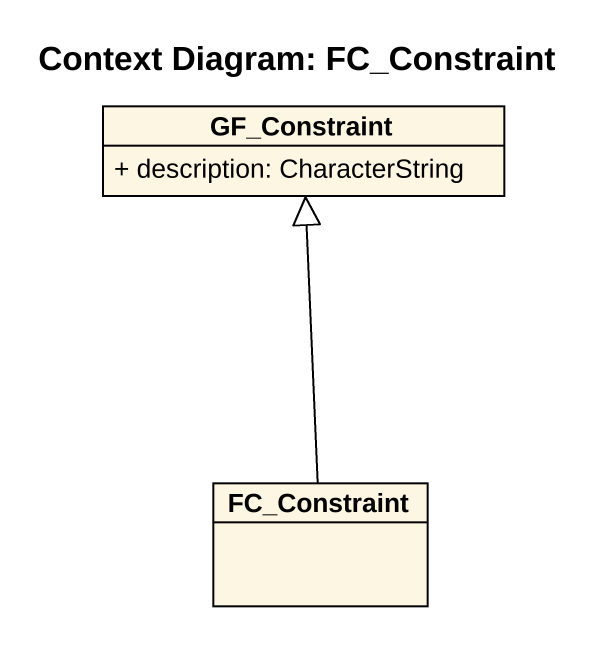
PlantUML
@startuml
title Context Diagram: FC_Constraint
hide circle
hide empty members
skinparam classAttributeIconSize 0
class GF_Constraint {
  + description: CharacterString
}
class FC_Constraint
FC_Constraint -up-|> GF_Constraint
@enduml
